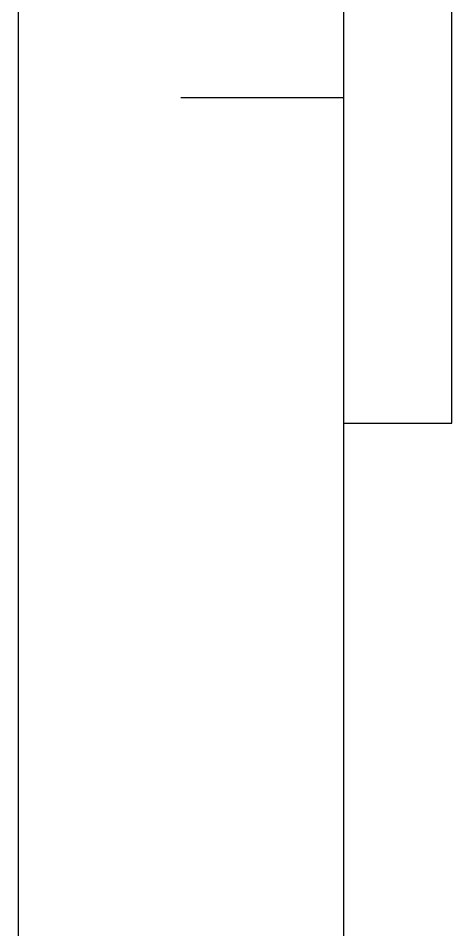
# Model space of a CAD drawing. Header units: inches. Extents: x -25 to 1235, y -506 to 1148.
# Drawn here: x -25 to 53.8, y 583.2 to 748.8 of the extents above; entities that cross this region are included whole.
import ezdxf

# ---------------------------------------------------------------- set-up
doc = ezdxf.new("R2010")
doc.units = ezdxf.units.IN
doc.header["$MEASUREMENT"] = 0
doc.layers.add('Title Block', color=7, linetype='Continuous')
doc.layers.add('Viewport', color=7, linetype='Continuous')

# ---------------------------------------------------------------- blocks, each defined once
blk = doc.blocks.new('ANSI_border_C')
at = {"layer": 'Title Block'}
for p, q in [((21, 16), (0, 16)), ((15.75, 15.25), (15.75, 15.625)), ((20.5, 15.25), (0.5, 15.25)), ((15, 15.25), (15, 15)), ((15, 15), (20.5, 15))]:
    blk.add_line(p, q, dxfattribs=at)
blk = doc.blocks.new('JIC_border_C')
at = {"xscale": 78.77001811510775, "yscale": 78.77001811510775, "zscale": 78.77001811510775, "rotation": 90}
blk.add_blockref('ANSI_border_C', (1235.32, -506.34), dxfattribs=at)

msp = doc.modelspace()

# ---------------------------------------------------------------- block references
at = {"layer": 'Viewport'}
msp.add_blockref('JIC_border_C', (0, 0), dxfattribs=at)

doc.saveas('drawing.dxf')
